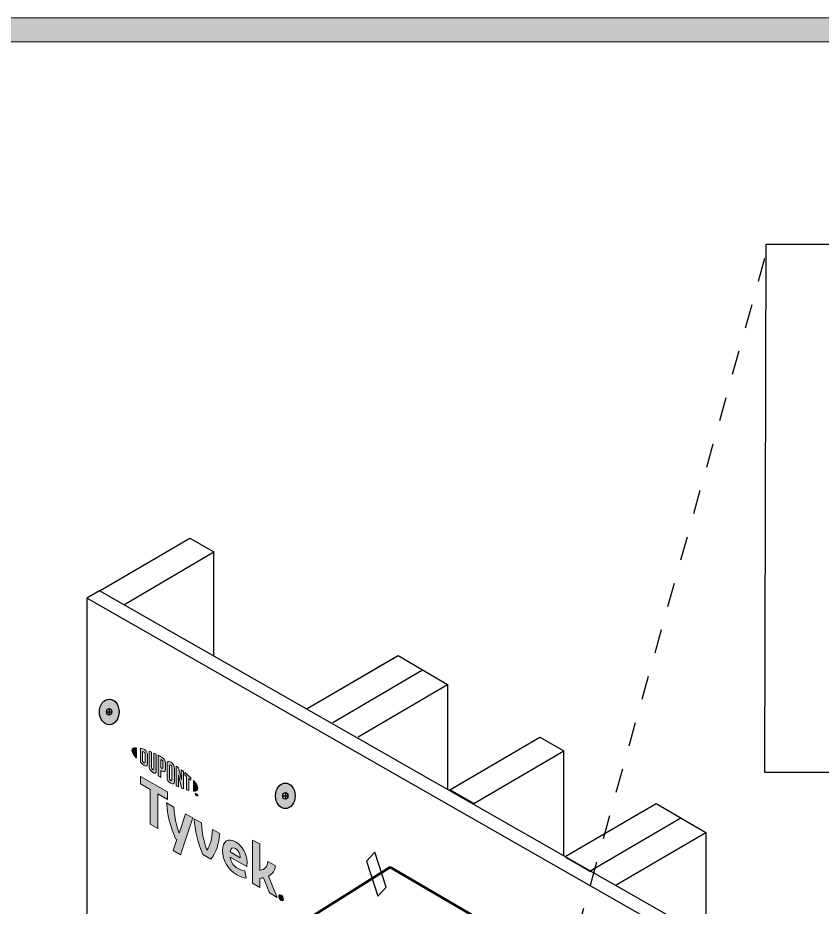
# Model space of a CAD drawing. Extents: x -1279 to 5791, y -3809 to 1769.
# Drawn here: x 1099.2 to 1399.4, y -1567.7 to -1235.6 of the extents above; entities that cross this region are included whole.
import ezdxf

# ---------------------------------------------------------------- set-up
doc = ezdxf.new("R2010")
doc.units = 0
doc.header["$MEASUREMENT"] = 0
doc.linetypes.add('AI-Linetype-59', pattern=[27, 18, -9])
doc.linetypes.add('AI-Linetype-61', pattern=[18, 9, -9])
for name, color, linetype, lineweight in [('G-ANNO-TTLB', 7, 'Continuous', 0), ('TYVEK', 7, 'Continuous', 0), ('X-REF - TRACED', 7, 'Continuous', 0)]:
    doc.layers.add(name, color=color, linetype=linetype, lineweight=lineweight)

# ---------------------------------------------------------------- blocks, each defined once
blk = doc.blocks.new('Block_168')
at = {"layer": 'TYVEK', "true_color": 0x003b71, "transparency": 33554687}
h = blk.add_hatch(color=156, dxfattribs=at)
h.dxf.hatch_style = 2
edge = h.paths.add_edge_path()
edge.add_ellipse((1133.29, -1494.76), major_axis=(0, 4.78), ratio=0.766948, start_angle=0, end_angle=360)
h = blk.add_hatch(color=156, dxfattribs=at)
h.dxf.hatch_style = 2
edge = h.paths.add_edge_path()
edge.add_ellipse((1199.01, -1526.08), major_axis=(0, 4.78), ratio=0.766948, start_angle=0, end_angle=360)
at = {"layer": 'TYVEK', "color": 18, "lineweight": 25, "true_color": 0x080808}
for p, q in [((1133.29, -1493.5), (1133.29, -1495.96)), ((1132.32, -1494.73), (1134.26, -1494.73)), ((1198.03, -1526.05), (1199.98, -1526.05)), ((1199.01, -1524.82), (1199.01, -1527.29))]:
    blk.add_line(p, q, dxfattribs=at)
at = {"layer": 'TYVEK', "color": 18, "lineweight": 25, "true_color": 0x000000}
for centre in [(1133.29, -1494.76), (1199.01, -1526.08)]:
    blk.add_ellipse(centre, major_axis=(0, 4.78), ratio=0.766948, dxfattribs=at)
at = {"layer": 'TYVEK', "color": 18, "lineweight": 25, "true_color": 0x080808}
for centre in [(1133.29, -1494.73), (1199.01, -1526.05)]:
    blk.add_ellipse(centre, major_axis=(0, 1.23), ratio=0.788846, dxfattribs=at)
blk = doc.blocks.new('Block_534')
at = {"layer": 'X-REF - TRACED', "true_color": 0x848484, "transparency": 33554687}
h = blk.add_hatch(color=252, dxfattribs=at)
h.dxf.hatch_style = 2
edge = h.paths.add_edge_path()
edge.add_spline(control_points=[(1141.78, -1509.11), (1141.78, -1509.83), (1142.4, -1510.86), (1143.46, -1512.06), (1143.46, -1512.06), (1143.46, -1508.12), (1143.46, -1508.12), (1142.4, -1508.08), (1141.78, -1508.39), (1141.78, -1509.11)], knot_values=[0, 0, 0, 0, 1, 1, 1, 2, 2, 2, 3, 3, 3, 3], degree=3, periodic=0)
h = blk.add_hatch(color=252, dxfattribs=at)
h.dxf.hatch_style = 2
edge = h.paths.add_edge_path()
edge.add_spline(control_points=[(1146.67, -1513.54), (1146.67, -1513.84), (1146.51, -1513.85), (1146.32, -1513.74), (1146.17, -1513.66), (1145.95, -1513.46), (1145.76, -1513.3), (1145.76, -1513.3), (1145.76, -1509.53), (1145.76, -1509.53), (1145.95, -1509.58), (1146.17, -1509.65), (1146.32, -1509.74), (1146.51, -1509.85), (1146.67, -1510.04), (1146.67, -1510.34), (1146.67, -1510.34), (1146.67, -1513.54), (1146.67, -1513.54)], knot_values=[0, 0, 0, 0, 1, 1, 1, 2, 2, 2, 3, 3, 3, 4, 4, 4, 5, 5, 5, 6, 6, 6, 6], degree=3, periodic=0)
edge = h.paths.add_edge_path()
edge.add_spline(control_points=[(1146.44, -1508.82), (1146.15, -1508.65), (1145.72, -1508.5), (1144.94, -1508.33), (1144.94, -1508.33), (1144.94, -1513.55), (1144.94, -1513.55), (1145.62, -1514.19), (1146.15, -1514.63), (1146.44, -1514.8), (1147.13, -1515.2), (1147.52, -1514.94), (1147.52, -1514.17), (1147.52, -1514.17), (1147.52, -1510.7), (1147.52, -1510.7), (1147.52, -1509.92), (1147.13, -1509.22), (1146.44, -1508.82)], knot_values=[0, 0, 0, 0, 1, 1, 1, 2, 2, 2, 3, 3, 3, 4, 4, 4, 5, 5, 5, 6, 6, 6, 6], degree=3, periodic=0)
h = blk.add_hatch(color=252, dxfattribs=at)
h.dxf.hatch_style = 2
edge = h.paths.add_edge_path()
edge.add_spline(control_points=[(1149.91, -1516.03), (1149.91, -1516.33), (1149.82, -1516.47), (1149.49, -1516.23), (1149.17, -1516), (1149.08, -1515.79), (1149.08, -1515.43), (1149.08, -1515.43), (1149.08, -1509.75), (1149.08, -1509.75), (1148.87, -1509.65), (1148.39, -1509.45), (1148.18, -1509.37), (1148.18, -1509.37), (1148.18, -1515.12), (1148.18, -1515.12), (1148.18, -1516.03), (1148.57, -1516.62), (1149.49, -1517.27), (1150.33, -1517.87), (1150.85, -1517.68), (1150.85, -1516.66), (1150.85, -1516.66), (1150.85, -1510.58), (1150.85, -1510.58), (1150.67, -1510.49), (1150.1, -1510.21), (1149.91, -1510.13), (1149.91, -1510.13), (1149.91, -1516.03), (1149.91, -1516.03)], knot_values=[0, 0, 0, 0, 1, 1, 1, 2, 2, 2, 3, 3, 3, 4, 4, 4, 5, 5, 5, 6, 6, 6, 7, 7, 7, 8, 8, 8, 9, 9, 9, 10, 10, 10, 10], degree=3, periodic=0)
h = blk.add_hatch(color=252, dxfattribs=at)
h.dxf.hatch_style = 2
edge = h.paths.add_edge_path()
edge.add_spline(control_points=[(1153.33, -1515.5), (1153.33, -1515.83), (1153.23, -1515.94), (1152.85, -1515.72), (1152.85, -1515.72), (1152.52, -1515.53), (1152.52, -1515.53), (1152.52, -1515.53), (1152.52, -1512.51), (1152.52, -1512.51), (1152.67, -1512.59), (1152.74, -1512.63), (1152.83, -1512.68), (1153.24, -1512.92), (1153.33, -1513.15), (1153.33, -1513.48), (1153.33, -1513.48), (1153.33, -1515.5), (1153.33, -1515.5)], knot_values=[0, 0, 0, 0, 1, 1, 1, 2, 2, 2, 3, 3, 3, 4, 4, 4, 5, 5, 5, 6, 6, 6, 6], degree=3, periodic=0)
edge = h.paths.add_edge_path()
edge.add_spline(control_points=[(1152.89, -1511.64), (1152.72, -1511.55), (1152.13, -1511.23), (1151.58, -1510.95), (1151.58, -1510.95), (1151.58, -1518.6), (1151.58, -1518.6), (1151.77, -1518.72), (1152.26, -1519.03), (1152.52, -1519.19), (1152.52, -1519.19), (1152.52, -1516.6), (1152.52, -1516.6), (1152.52, -1516.6), (1152.89, -1516.81), (1152.89, -1516.81), (1153.87, -1517.37), (1154.28, -1517.1), (1154.28, -1516.13), (1154.28, -1516.13), (1154.28, -1513.87), (1154.28, -1513.87), (1154.28, -1512.92), (1153.82, -1512.18), (1152.89, -1511.64)], knot_values=[0, 0, 0, 0, 1, 1, 1, 2, 2, 2, 3, 3, 3, 4, 4, 4, 5, 5, 5, 6, 6, 6, 7, 7, 7, 8, 8, 8, 8], degree=3, periodic=0)
h = blk.add_hatch(color=252, dxfattribs=at)
h.dxf.hatch_style = 2
edge = h.paths.add_edge_path()
edge.add_spline(control_points=[(1156.68, -1520.11), (1156.68, -1520.41), (1156.59, -1520.52), (1156.26, -1520.34), (1155.92, -1520.15), (1155.83, -1519.93), (1155.83, -1519.61), (1155.83, -1519.61), (1155.83, -1514.84), (1155.83, -1514.84), (1155.83, -1514.53), (1155.92, -1514.41), (1156.26, -1514.62), (1156.59, -1514.82), (1156.68, -1515.03), (1156.68, -1515.34), (1156.68, -1515.34), (1156.68, -1520.11), (1156.68, -1520.11)], knot_values=[0, 0, 0, 0, 1, 1, 1, 2, 2, 2, 3, 3, 3, 4, 4, 4, 5, 5, 5, 6, 6, 6, 6], degree=3, periodic=0)
edge = h.paths.add_edge_path()
edge.add_spline(control_points=[(1156.26, -1513.55), (1155.39, -1513), (1154.87, -1513.14), (1154.87, -1514.15), (1154.87, -1514.15), (1154.87, -1519.15), (1154.87, -1519.15), (1154.87, -1520.22), (1155.34, -1520.93), (1156.26, -1521.41), (1157.16, -1521.89), (1157.63, -1521.76), (1157.63, -1520.63), (1157.63, -1520.63), (1157.63, -1515.85), (1157.63, -1515.85), (1157.63, -1514.78), (1157.2, -1514.15), (1156.26, -1513.55)], knot_values=[0, 0, 0, 0, 1, 1, 1, 2, 2, 2, 3, 3, 3, 4, 4, 4, 5, 5, 5, 6, 6, 6, 6], degree=3, periodic=0)
h = blk.add_hatch(color=252, dxfattribs=at)
h.dxf.hatch_style = 2
edge = h.paths.add_edge_path()
edge.add_spline(control_points=[(1160.23, -1520.1), (1160.23, -1520.1), (1159.19, -1515.61), (1159.19, -1515.61), (1158.91, -1515.41), (1158.57, -1515.17), (1158.3, -1514.99), (1158.3, -1514.99), (1158.3, -1522.33), (1158.3, -1522.33), (1158.49, -1522.42), (1158.96, -1522.63), (1159.2, -1522.73), (1159.2, -1522.73), (1159.13, -1518.36), (1159.13, -1518.36), (1159.13, -1518.36), (1160.23, -1523.16), (1160.23, -1523.16), (1160.47, -1523.25), (1160.81, -1523.38), (1161.03, -1523.46), (1161.03, -1523.46), (1161.03, -1517.01), (1161.03, -1517.01), (1160.8, -1516.82), (1160.37, -1516.49), (1160.17, -1516.34), (1160.17, -1516.34), (1160.23, -1520.1), (1160.23, -1520.1)], knot_values=[0, 0, 0, 0, 1, 1, 1, 2, 2, 2, 3, 3, 3, 4, 4, 4, 5, 5, 5, 6, 6, 6, 7, 7, 7, 8, 8, 8, 9, 9, 9, 10, 10, 10, 10], degree=3, periodic=0)
h = blk.add_hatch(color=252, dxfattribs=at)
h.dxf.hatch_style = 2
edge = h.paths.add_edge_path()
edge.add_spline(control_points=[(1161.5, -1518.4), (1161.73, -1518.58), (1161.96, -1518.77), (1162.18, -1518.95), (1162.18, -1518.95), (1162.18, -1523.84), (1162.18, -1523.84), (1162.39, -1523.9), (1162.77, -1524.01), (1163.02, -1524.07), (1163.02, -1524.07), (1163.02, -1519.67), (1163.02, -1519.67), (1163.26, -1519.88), (1163.49, -1520.09), (1163.7, -1520.28), (1163.7, -1520.28), (1163.7, -1519.34), (1163.7, -1519.34), (1163.04, -1518.69), (1162.33, -1518.06), (1161.5, -1517.38), (1161.5, -1517.38), (1161.5, -1518.4), (1161.5, -1518.4)], knot_values=[0, 0, 0, 0, 1, 1, 1, 2, 2, 2, 3, 3, 3, 4, 4, 4, 5, 5, 5, 6, 6, 6, 7, 7, 7, 8, 8, 8, 8], degree=3, periodic=0)
h = blk.add_hatch(color=252, dxfattribs=at)
h.dxf.hatch_style = 2
edge = h.paths.add_edge_path()
edge.add_spline(control_points=[(1166.39, -1523.32), (1166.39, -1524.04), (1165.78, -1524.36), (1164.71, -1524.33), (1164.71, -1524.33), (1164.71, -1520.38), (1164.71, -1520.38), (1165.78, -1521.58), (1166.39, -1522.6), (1166.39, -1523.32)], knot_values=[0, 0, 0, 0, 1, 1, 1, 2, 2, 2, 3, 3, 3, 3], degree=3, periodic=0)
h = blk.add_hatch(color=252, dxfattribs=at)
h.dxf.hatch_style = 2
edge = h.paths.add_edge_path()
edge.add_spline(control_points=[(1165.89, -1525.4), (1165.89, -1525.4), (1165.99, -1525.46), (1165.99, -1525.46), (1165.99, -1525.46), (1166.14, -1525.82), (1166.14, -1525.82), (1166.14, -1525.82), (1166.29, -1525.63), (1166.29, -1525.63), (1166.29, -1525.63), (1166.39, -1525.69), (1166.39, -1525.69), (1166.39, -1525.69), (1166.39, -1526.26), (1166.39, -1526.26), (1166.39, -1526.26), (1166.3, -1526.21), (1166.3, -1526.21), (1166.3, -1526.21), (1166.3, -1525.8), (1166.3, -1525.8), (1166.3, -1525.8), (1166.15, -1525.98), (1166.15, -1525.98), (1166.15, -1525.98), (1166.14, -1525.98), (1166.14, -1525.98), (1166.14, -1525.98), (1165.98, -1525.62), (1165.98, -1525.62), (1165.98, -1525.62), (1165.98, -1526.02), (1165.98, -1526.02), (1165.98, -1526.02), (1165.89, -1525.97), (1165.89, -1525.97), (1165.89, -1525.97), (1165.89, -1525.4), (1165.89, -1525.4)], knot_values=[0, 0, 0, 0, 1, 1, 1, 2, 2, 2, 3, 3, 3, 4, 4, 4, 5, 5, 5, 6, 6, 6, 7, 7, 7, 8, 8, 8, 9, 9, 9, 10, 10, 10, 11, 11, 11, 12, 12, 12, 13, 13, 13, 13], degree=3, periodic=0)
edge = h.paths.add_edge_path()
edge.add_spline(control_points=[(1165.54, -1525.3), (1165.54, -1525.3), (1165.39, -1525.21), (1165.39, -1525.21), (1165.39, -1525.21), (1165.39, -1525.11), (1165.39, -1525.11), (1165.39, -1525.11), (1165.79, -1525.34), (1165.79, -1525.34), (1165.79, -1525.34), (1165.79, -1525.44), (1165.79, -1525.44), (1165.79, -1525.44), (1165.63, -1525.35), (1165.63, -1525.35), (1165.63, -1525.35), (1165.63, -1525.82), (1165.63, -1525.82), (1165.63, -1525.82), (1165.54, -1525.77), (1165.54, -1525.77), (1165.54, -1525.77), (1165.54, -1525.3), (1165.54, -1525.3)], knot_values=[0, 0, 0, 0, 1, 1, 1, 2, 2, 2, 3, 3, 3, 4, 4, 4, 5, 5, 5, 6, 6, 6, 7, 7, 7, 8, 8, 8, 8], degree=3, periodic=0)
at = {"layer": 'X-REF - TRACED'}
for points, knots in [([(1141.78, -1509.11), (1141.78, -1509.83), (1142.4, -1510.86), (1143.46, -1512.06), (1143.46, -1512.06), (1143.46, -1508.12), (1143.46, -1508.12), (1142.4, -1508.08), (1141.78, -1508.39), (1141.78, -1509.11)], [0, 0, 0, 0, 1, 1, 1, 2, 2, 2, 3, 3, 3, 3]), ([(1146.44, -1508.82), (1146.15, -1508.65), (1145.72, -1508.5), (1144.94, -1508.33), (1144.94, -1508.33), (1144.94, -1513.55), (1144.94, -1513.55), (1145.62, -1514.19), (1146.15, -1514.63), (1146.44, -1514.8), (1147.13, -1515.2), (1147.52, -1514.94), (1147.52, -1514.17), (1147.52, -1514.17), (1147.52, -1510.7), (1147.52, -1510.7), (1147.52, -1509.92), (1147.13, -1509.22), (1146.44, -1508.82)], [0, 0, 0, 0, 1, 1, 1, 2, 2, 2, 3, 3, 3, 4, 4, 4, 5, 5, 5, 6, 6, 6, 6]), ([(1146.67, -1513.54), (1146.67, -1513.84), (1146.51, -1513.85), (1146.32, -1513.74), (1146.17, -1513.66), (1145.95, -1513.46), (1145.76, -1513.3), (1145.76, -1513.3), (1145.76, -1509.53), (1145.76, -1509.53), (1145.95, -1509.58), (1146.17, -1509.65), (1146.32, -1509.74), (1146.51, -1509.85), (1146.67, -1510.04), (1146.67, -1510.34), (1146.67, -1510.34), (1146.67, -1513.54), (1146.67, -1513.54)], [0, 0, 0, 0, 1, 1, 1, 2, 2, 2, 3, 3, 3, 4, 4, 4, 5, 5, 5, 6, 6, 6, 6]), ([(1149.91, -1516.03), (1149.91, -1516.33), (1149.82, -1516.47), (1149.49, -1516.23), (1149.17, -1516), (1149.08, -1515.79), (1149.08, -1515.43), (1149.08, -1515.43), (1149.08, -1509.75), (1149.08, -1509.75), (1148.87, -1509.65), (1148.39, -1509.45), (1148.18, -1509.37), (1148.18, -1509.37), (1148.18, -1515.12), (1148.18, -1515.12), (1148.18, -1516.03), (1148.57, -1516.62), (1149.49, -1517.27), (1150.33, -1517.87), (1150.85, -1517.68), (1150.85, -1516.66), (1150.85, -1516.66), (1150.85, -1510.58), (1150.85, -1510.58), (1150.67, -1510.49), (1150.1, -1510.21), (1149.91, -1510.13), (1149.91, -1510.13), (1149.91, -1516.03), (1149.91, -1516.03)], [0, 0, 0, 0, 1, 1, 1, 2, 2, 2, 3, 3, 3, 4, 4, 4, 5, 5, 5, 6, 6, 6, 7, 7, 7, 8, 8, 8, 9, 9, 9, 10, 10, 10, 10]), ([(1152.89, -1511.64), (1152.72, -1511.55), (1152.13, -1511.23), (1151.58, -1510.95), (1151.58, -1510.95), (1151.58, -1518.6), (1151.58, -1518.6), (1151.77, -1518.72), (1152.26, -1519.03), (1152.52, -1519.19), (1152.52, -1519.19), (1152.52, -1516.6), (1152.52, -1516.6), (1152.52, -1516.6), (1152.89, -1516.81), (1152.89, -1516.81), (1153.87, -1517.37), (1154.28, -1517.1), (1154.28, -1516.13), (1154.28, -1516.13), (1154.28, -1513.87), (1154.28, -1513.87), (1154.28, -1512.92), (1153.82, -1512.18), (1152.89, -1511.64)], [0, 0, 0, 0, 1, 1, 1, 2, 2, 2, 3, 3, 3, 4, 4, 4, 5, 5, 5, 6, 6, 6, 7, 7, 7, 8, 8, 8, 8]), ([(1153.33, -1515.5), (1153.33, -1515.83), (1153.23, -1515.94), (1152.85, -1515.72), (1152.85, -1515.72), (1152.52, -1515.53), (1152.52, -1515.53), (1152.52, -1515.53), (1152.52, -1512.51), (1152.52, -1512.51), (1152.67, -1512.59), (1152.74, -1512.63), (1152.83, -1512.68), (1153.24, -1512.92), (1153.33, -1513.15), (1153.33, -1513.48), (1153.33, -1513.48), (1153.33, -1515.5), (1153.33, -1515.5)], [0, 0, 0, 0, 1, 1, 1, 2, 2, 2, 3, 3, 3, 4, 4, 4, 5, 5, 5, 6, 6, 6, 6]), ([(1156.26, -1513.55), (1155.39, -1513), (1154.87, -1513.14), (1154.87, -1514.15), (1154.87, -1514.15), (1154.87, -1519.15), (1154.87, -1519.15), (1154.87, -1520.22), (1155.34, -1520.93), (1156.26, -1521.41), (1157.16, -1521.89), (1157.63, -1521.76), (1157.63, -1520.63), (1157.63, -1520.63), (1157.63, -1515.85), (1157.63, -1515.85), (1157.63, -1514.78), (1157.2, -1514.15), (1156.26, -1513.55)], [0, 0, 0, 0, 1, 1, 1, 2, 2, 2, 3, 3, 3, 4, 4, 4, 5, 5, 5, 6, 6, 6, 6]), ([(1156.68, -1520.11), (1156.68, -1520.41), (1156.59, -1520.52), (1156.26, -1520.34), (1155.92, -1520.15), (1155.83, -1519.93), (1155.83, -1519.61), (1155.83, -1519.61), (1155.83, -1514.84), (1155.83, -1514.84), (1155.83, -1514.53), (1155.92, -1514.41), (1156.26, -1514.62), (1156.59, -1514.82), (1156.68, -1515.03), (1156.68, -1515.34), (1156.68, -1515.34), (1156.68, -1520.11), (1156.68, -1520.11)], [0, 0, 0, 0, 1, 1, 1, 2, 2, 2, 3, 3, 3, 4, 4, 4, 5, 5, 5, 6, 6, 6, 6]), ([(1160.23, -1520.1), (1160.23, -1520.1), (1159.19, -1515.61), (1159.19, -1515.61), (1158.91, -1515.41), (1158.57, -1515.17), (1158.3, -1514.99), (1158.3, -1514.99), (1158.3, -1522.33), (1158.3, -1522.33), (1158.49, -1522.42), (1158.96, -1522.63), (1159.2, -1522.73), (1159.2, -1522.73), (1159.13, -1518.36), (1159.13, -1518.36), (1159.13, -1518.36), (1160.23, -1523.16), (1160.23, -1523.16), (1160.47, -1523.25), (1160.81, -1523.38), (1161.03, -1523.46), (1161.03, -1523.46), (1161.03, -1517.01), (1161.03, -1517.01), (1160.8, -1516.82), (1160.37, -1516.49), (1160.17, -1516.34), (1160.17, -1516.34), (1160.23, -1520.1), (1160.23, -1520.1)], [0, 0, 0, 0, 1, 1, 1, 2, 2, 2, 3, 3, 3, 4, 4, 4, 5, 5, 5, 6, 6, 6, 7, 7, 7, 8, 8, 8, 9, 9, 9, 10, 10, 10, 10]), ([(1161.5, -1518.4), (1161.73, -1518.58), (1161.96, -1518.77), (1162.18, -1518.95), (1162.18, -1518.95), (1162.18, -1523.84), (1162.18, -1523.84), (1162.39, -1523.9), (1162.77, -1524.01), (1163.02, -1524.07), (1163.02, -1524.07), (1163.02, -1519.67), (1163.02, -1519.67), (1163.26, -1519.88), (1163.49, -1520.09), (1163.7, -1520.28), (1163.7, -1520.28), (1163.7, -1519.34), (1163.7, -1519.34), (1163.04, -1518.69), (1162.33, -1518.06), (1161.5, -1517.38), (1161.5, -1517.38), (1161.5, -1518.4), (1161.5, -1518.4)], [0, 0, 0, 0, 1, 1, 1, 2, 2, 2, 3, 3, 3, 4, 4, 4, 5, 5, 5, 6, 6, 6, 7, 7, 7, 8, 8, 8, 8]), ([(1166.39, -1523.32), (1166.39, -1524.04), (1165.78, -1524.36), (1164.71, -1524.33), (1164.71, -1524.33), (1164.71, -1520.38), (1164.71, -1520.38), (1165.78, -1521.58), (1166.39, -1522.6), (1166.39, -1523.32)], [0, 0, 0, 0, 1, 1, 1, 2, 2, 2, 3, 3, 3, 3]), ([(1165.54, -1525.3), (1165.54, -1525.3), (1165.39, -1525.21), (1165.39, -1525.21), (1165.39, -1525.21), (1165.39, -1525.11), (1165.39, -1525.11), (1165.39, -1525.11), (1165.79, -1525.34), (1165.79, -1525.34), (1165.79, -1525.34), (1165.79, -1525.44), (1165.79, -1525.44), (1165.79, -1525.44), (1165.63, -1525.35), (1165.63, -1525.35), (1165.63, -1525.35), (1165.63, -1525.82), (1165.63, -1525.82), (1165.63, -1525.82), (1165.54, -1525.77), (1165.54, -1525.77), (1165.54, -1525.77), (1165.54, -1525.3), (1165.54, -1525.3)], [0, 0, 0, 0, 1, 1, 1, 2, 2, 2, 3, 3, 3, 4, 4, 4, 5, 5, 5, 6, 6, 6, 7, 7, 7, 8, 8, 8, 8]), ([(1165.89, -1525.4), (1165.89, -1525.4), (1165.99, -1525.46), (1165.99, -1525.46), (1165.99, -1525.46), (1166.14, -1525.82), (1166.14, -1525.82), (1166.14, -1525.82), (1166.29, -1525.63), (1166.29, -1525.63), (1166.29, -1525.63), (1166.39, -1525.69), (1166.39, -1525.69), (1166.39, -1525.69), (1166.39, -1526.26), (1166.39, -1526.26), (1166.39, -1526.26), (1166.3, -1526.21), (1166.3, -1526.21), (1166.3, -1526.21), (1166.3, -1525.8), (1166.3, -1525.8), (1166.3, -1525.8), (1166.15, -1525.98), (1166.15, -1525.98), (1166.15, -1525.98), (1166.14, -1525.98), (1166.14, -1525.98), (1166.14, -1525.98), (1165.98, -1525.62), (1165.98, -1525.62), (1165.98, -1525.62), (1165.98, -1526.02), (1165.98, -1526.02), (1165.98, -1526.02), (1165.89, -1525.97), (1165.89, -1525.97), (1165.89, -1525.97), (1165.89, -1525.4), (1165.89, -1525.4)], [0, 0, 0, 0, 1, 1, 1, 2, 2, 2, 3, 3, 3, 4, 4, 4, 5, 5, 5, 6, 6, 6, 7, 7, 7, 8, 8, 8, 9, 9, 9, 10, 10, 10, 11, 11, 11, 12, 12, 12, 13, 13, 13, 13])]:
    blk.add_open_spline(points, degree=3, knots=knots, dxfattribs=at)
blk = doc.blocks.new('Block_538')
at = {"layer": 'X-REF - TRACED', "true_color": 0x848484, "transparency": 33554687}
h = blk.add_hatch(color=252, dxfattribs=at)
h.dxf.hatch_style = 2
h.paths.add_polyline_path([(1155.04, -1524.64), (1144.94, -1518.81), (1144.94, -1521.56), (1148.59, -1523.66), (1148.59, -1536.66), (1151.39, -1538.28), (1151.39, -1525.28), (1155.04, -1527.39)])
h = blk.add_hatch(color=252, dxfattribs=at)
h.dxf.hatch_style = 2
edge = h.paths.add_edge_path()
edge.add_spline(control_points=[(1171.83, -1538.59), (1171.65, -1542.33), (1170.91, -1544.51), (1169.75, -1546.38), (1168.63, -1543.2), (1167.91, -1540.17), (1167.69, -1536.2), (1167.69, -1536.2), (1164.97, -1534.62), (1164.97, -1534.62), (1165.26, -1539.31), (1166.14, -1542.72), (1168.26, -1548.02), (1168.26, -1548.02), (1171.26, -1549.75), (1171.26, -1549.75), (1173.3, -1546.86), (1174.15, -1544.44), (1174.54, -1540.15), (1174.54, -1540.15), (1171.83, -1538.59), (1171.83, -1538.59)], knot_values=[0, 0, 0, 0, 1, 1, 1, 2, 2, 2, 3, 3, 3, 4, 4, 4, 5, 5, 5, 6, 6, 6, 7, 7, 7, 7], degree=3, periodic=0)
h = blk.add_hatch(color=252, dxfattribs=at)
h.dxf.hatch_style = 2
edge = h.paths.add_edge_path()
edge.add_spline(control_points=[(1178.4, -1547.04), (1178.4, -1547.04), (1182.13, -1549.19), (1182.13, -1549.19), (1182.13, -1549.19), (1182.13, -1548.92), (1182.13, -1548.92), (1182.13, -1547.66), (1181.54, -1546.4), (1180.46, -1545.77), (1179.32, -1545.12), (1178.58, -1545.61), (1178.4, -1547.04)], knot_values=[0, 0, 0, 0, 1, 1, 1, 2, 2, 2, 3, 3, 3, 4, 4, 4, 4], degree=3, periodic=0)
edge = h.paths.add_edge_path()
edge.add_spline(control_points=[(1184.34, -1556.81), (1183.48, -1556.76), (1182.21, -1556.34), (1180.91, -1555.59), (1177.75, -1553.77), (1175.6, -1550.23), (1175.6, -1546.5), (1175.6, -1542.92), (1177.58, -1541.64), (1180.46, -1543.3), (1183.03, -1544.78), (1184.72, -1547.85), (1184.72, -1550.86), (1184.72, -1551.54), (1184.68, -1552.1), (1184.64, -1552.52), (1184.64, -1552.52), (1178.44, -1548.95), (1178.44, -1548.95), (1178.69, -1550.89), (1179.62, -1552.23), (1181.19, -1553.14), (1182.15, -1553.69), (1183.07, -1553.98), (1183.91, -1554.06), (1183.91, -1554.06), (1184.34, -1556.81), (1184.34, -1556.81)], knot_values=[0, 0, 0, 0, 1, 1, 1, 2, 2, 2, 3, 3, 3, 4, 4, 4, 5, 5, 5, 6, 6, 6, 7, 7, 7, 8, 8, 8, 9, 9, 9, 9], degree=3, periodic=0)
h = blk.add_hatch(color=252, dxfattribs=at)
h.dxf.hatch_style = 2
edge = h.paths.add_edge_path()
edge.add_spline(control_points=[(1192.74, -1556.01), (1192.74, -1556.01), (1195.99, -1564.03), (1195.99, -1564.03), (1195.99, -1564.03), (1193.05, -1562.33), (1193.05, -1562.33), (1193.05, -1562.33), (1190.8, -1556.64), (1190.8, -1556.64), (1190.38, -1556.74), (1189.95, -1556.83), (1189.48, -1556.9), (1189.48, -1556.9), (1189.48, -1560.27), (1189.48, -1560.27), (1189.48, -1560.27), (1186.78, -1558.71), (1186.78, -1558.71), (1186.78, -1558.71), (1186.78, -1542.58), (1186.78, -1542.58), (1186.78, -1542.58), (1189.48, -1543.99), (1189.48, -1543.99), (1189.48, -1543.99), (1189.48, -1553.91), (1189.48, -1553.91), (1191.33, -1553.6), (1192.23, -1552.55), (1192.54, -1550.55), (1192.54, -1550.55), (1195.23, -1552.1), (1195.23, -1552.1), (1195.17, -1554), (1194.31, -1555.23), (1192.74, -1556.01)], knot_values=[0, 0, 0, 0, 1, 1, 1, 2, 2, 2, 3, 3, 3, 4, 4, 4, 5, 5, 5, 6, 6, 6, 7, 7, 7, 8, 8, 8, 9, 9, 9, 10, 10, 10, 11, 11, 11, 12, 12, 12, 12], degree=3, periodic=0)
at = {"layer": 'X-REF - TRACED'}
blk.add_lwpolyline([(1155.04, -1524.64), (1144.94, -1518.81), (1144.94, -1521.56), (1148.59, -1523.66), (1148.59, -1536.66), (1151.39, -1538.28), (1151.39, -1525.28), (1155.04, -1527.39)], close=True, dxfattribs=at)
for points, knots in [([(1171.83, -1538.59), (1171.65, -1542.33), (1170.91, -1544.51), (1169.75, -1546.38), (1168.63, -1543.2), (1167.91, -1540.17), (1167.69, -1536.2), (1167.69, -1536.2), (1164.97, -1534.62), (1164.97, -1534.62), (1165.26, -1539.31), (1166.14, -1542.72), (1168.26, -1548.02), (1168.26, -1548.02), (1171.26, -1549.75), (1171.26, -1549.75), (1173.3, -1546.86), (1174.15, -1544.44), (1174.54, -1540.15), (1174.54, -1540.15), (1171.83, -1538.59), (1171.83, -1538.59)], [0, 0, 0, 0, 1, 1, 1, 2, 2, 2, 3, 3, 3, 4, 4, 4, 5, 5, 5, 6, 6, 6, 7, 7, 7, 7]), ([(1184.34, -1556.81), (1183.48, -1556.76), (1182.21, -1556.34), (1180.91, -1555.59), (1177.75, -1553.77), (1175.6, -1550.23), (1175.6, -1546.5), (1175.6, -1542.92), (1177.58, -1541.64), (1180.46, -1543.3), (1183.03, -1544.78), (1184.72, -1547.85), (1184.72, -1550.86), (1184.72, -1551.54), (1184.68, -1552.1), (1184.64, -1552.52), (1184.64, -1552.52), (1178.44, -1548.95), (1178.44, -1548.95), (1178.69, -1550.89), (1179.62, -1552.23), (1181.19, -1553.14), (1182.15, -1553.69), (1183.07, -1553.98), (1183.91, -1554.06), (1183.91, -1554.06), (1184.34, -1556.81), (1184.34, -1556.81)], [0, 0, 0, 0, 1, 1, 1, 2, 2, 2, 3, 3, 3, 4, 4, 4, 5, 5, 5, 6, 6, 6, 7, 7, 7, 8, 8, 8, 9, 9, 9, 9]), ([(1192.74, -1556.01), (1192.74, -1556.01), (1195.99, -1564.03), (1195.99, -1564.03), (1195.99, -1564.03), (1193.05, -1562.33), (1193.05, -1562.33), (1193.05, -1562.33), (1190.8, -1556.64), (1190.8, -1556.64), (1190.38, -1556.74), (1189.95, -1556.83), (1189.48, -1556.9), (1189.48, -1556.9), (1189.48, -1560.27), (1189.48, -1560.27), (1189.48, -1560.27), (1186.78, -1558.71), (1186.78, -1558.71), (1186.78, -1558.71), (1186.78, -1542.58), (1186.78, -1542.58), (1186.78, -1542.58), (1189.48, -1543.99), (1189.48, -1543.99), (1189.48, -1543.99), (1189.48, -1553.91), (1189.48, -1553.91), (1191.33, -1553.6), (1192.23, -1552.55), (1192.54, -1550.55), (1192.54, -1550.55), (1195.23, -1552.1), (1195.23, -1552.1), (1195.17, -1554), (1194.31, -1555.23), (1192.74, -1556.01)], [0, 0, 0, 0, 1, 1, 1, 2, 2, 2, 3, 3, 3, 4, 4, 4, 5, 5, 5, 6, 6, 6, 7, 7, 7, 8, 8, 8, 9, 9, 9, 10, 10, 10, 11, 11, 11, 12, 12, 12, 12]), ([(1178.4, -1547.04), (1178.4, -1547.04), (1182.13, -1549.19), (1182.13, -1549.19), (1182.13, -1549.19), (1182.13, -1548.92), (1182.13, -1548.92), (1182.13, -1547.66), (1181.54, -1546.4), (1180.46, -1545.77), (1179.32, -1545.12), (1178.58, -1545.61), (1178.4, -1547.04)], [0, 0, 0, 0, 1, 1, 1, 2, 2, 2, 3, 3, 3, 4, 4, 4, 4])]:
    blk.add_open_spline(points, degree=3, knots=knots, dxfattribs=at)
blk = doc.blocks.new('Block_537')
at = {"layer": 'X-REF - TRACED', "true_color": 0x848484, "transparency": 33554687}
h = blk.add_hatch(color=252, dxfattribs=at)
h.dxf.hatch_style = 2
edge = h.paths.add_edge_path()
edge.add_spline(control_points=[(1161.78, -1532.78), (1161.78, -1532.78), (1159.35, -1540.03), (1159.35, -1540.03), (1158.32, -1537), (1157.64, -1534.07), (1157.44, -1530.28), (1157.44, -1530.28), (1154.71, -1528.7), (1154.71, -1528.7), (1155.01, -1533.39), (1155.89, -1536.8), (1158.01, -1542.1), (1158.01, -1542.1), (1158.55, -1542.41), (1158.55, -1542.41), (1158.55, -1542.41), (1157.16, -1546.55), (1157.16, -1546.55), (1157.16, -1546.55), (1159.87, -1548.12), (1159.87, -1548.12), (1159.87, -1548.12), (1164.49, -1534.35), (1164.49, -1534.35), (1164.49, -1534.35), (1161.78, -1532.78), (1161.78, -1532.78)], knot_values=[0, 0, 0, 0, 1, 1, 1, 2, 2, 2, 3, 3, 3, 4, 4, 4, 5, 5, 5, 6, 6, 6, 7, 7, 7, 8, 8, 8, 9, 9, 9, 9], degree=3, periodic=0)
at = {"layer": 'X-REF - TRACED'}
blk.add_open_spline([(1161.78, -1532.78), (1161.78, -1532.78), (1159.35, -1540.03), (1159.35, -1540.03), (1158.32, -1537), (1157.64, -1534.07), (1157.44, -1530.28), (1157.44, -1530.28), (1154.71, -1528.7), (1154.71, -1528.7), (1155.01, -1533.39), (1155.89, -1536.8), (1158.01, -1542.1), (1158.01, -1542.1), (1158.55, -1542.41), (1158.55, -1542.41), (1158.55, -1542.41), (1157.16, -1546.55), (1157.16, -1546.55), (1157.16, -1546.55), (1159.87, -1548.12), (1159.87, -1548.12), (1159.87, -1548.12), (1164.49, -1534.35), (1164.49, -1534.35), (1164.49, -1534.35), (1161.78, -1532.78), (1161.78, -1532.78)], degree=3, knots=[0, 0, 0, 0, 1, 1, 1, 2, 2, 2, 3, 3, 3, 4, 4, 4, 5, 5, 5, 6, 6, 6, 7, 7, 7, 8, 8, 8, 9, 9, 9, 9], dxfattribs=at)
blk.add_blockref('Block_538', (0, 0), dxfattribs=at)
blk = doc.blocks.new('Block_539')
at = {"layer": 'X-REF - TRACED', "true_color": 0x848484, "transparency": 33554687}
h = blk.add_hatch(color=252, dxfattribs=at)
h.dxf.hatch_style = 2
edge = h.paths.add_edge_path()
edge.add_spline(control_points=[(1197.29, -1563.72), (1197.29, -1563.72), (1197.29, -1564.01), (1197.29, -1564.01), (1197.29, -1564.01), (1197.41, -1564.08), (1197.41, -1564.08), (1197.51, -1564.14), (1197.57, -1564.14), (1197.57, -1564.03), (1197.57, -1563.92), (1197.51, -1563.84), (1197.41, -1563.78), (1197.41, -1563.78), (1197.29, -1563.72), (1197.29, -1563.72)], knot_values=[0, 0, 0, 0, 1, 1, 1, 2, 2, 2, 3, 3, 3, 4, 4, 4, 5, 5, 5, 5], degree=3, periodic=0)
edge = h.paths.add_edge_path()
edge.add_spline(control_points=[(1197.1, -1563.42), (1197.1, -1563.42), (1197.41, -1563.6), (1197.41, -1563.6), (1197.64, -1563.73), (1197.76, -1563.93), (1197.76, -1564.13), (1197.76, -1564.28), (1197.7, -1564.35), (1197.59, -1564.33), (1197.64, -1564.49), (1197.72, -1564.66), (1197.82, -1564.85), (1197.82, -1564.85), (1197.59, -1564.72), (1197.59, -1564.72), (1197.51, -1564.55), (1197.44, -1564.4), (1197.39, -1564.25), (1197.39, -1564.25), (1197.29, -1564.2), (1197.29, -1564.2), (1197.29, -1564.2), (1197.29, -1564.55), (1197.29, -1564.55), (1197.29, -1564.55), (1197.1, -1564.44), (1197.1, -1564.44), (1197.1, -1564.44), (1197.1, -1563.42), (1197.1, -1563.42)], knot_values=[0, 0, 0, 0, 1, 1, 1, 2, 2, 2, 3, 3, 3, 4, 4, 4, 5, 5, 5, 6, 6, 6, 7, 7, 7, 8, 8, 8, 9, 9, 9, 10, 10, 10, 10], degree=3, periodic=0)
edge = h.paths.add_edge_path()
edge.add_spline(control_points=[(1197.42, -1563.34), (1196.99, -1563.09), (1196.75, -1563.24), (1196.75, -1563.74), (1196.75, -1564.25), (1196.99, -1564.67), (1197.42, -1564.92), (1197.84, -1565.16), (1198.09, -1565.03), (1198.09, -1564.52), (1198.09, -1564.01), (1197.84, -1563.58), (1197.42, -1563.34)], knot_values=[0, 0, 0, 0, 1, 1, 1, 2, 2, 2, 3, 3, 3, 4, 4, 4, 4], degree=3, periodic=0)
edge = h.paths.add_edge_path()
edge.add_spline(control_points=[(1197.42, -1563.14), (1197.94, -1563.44), (1198.29, -1564.03), (1198.29, -1564.63), (1198.29, -1565.24), (1197.94, -1565.42), (1197.42, -1565.12), (1196.88, -1564.81), (1196.54, -1564.23), (1196.54, -1563.63), (1196.54, -1563.02), (1196.89, -1562.83), (1197.42, -1563.14)], knot_values=[0, 0, 0, 0, 1, 1, 1, 2, 2, 2, 3, 3, 3, 4, 4, 4, 4], degree=3, periodic=0)
at = {"layer": 'X-REF - TRACED'}
for points, knots in [([(1197.42, -1563.14), (1197.94, -1563.44), (1198.29, -1564.03), (1198.29, -1564.63), (1198.29, -1565.24), (1197.94, -1565.42), (1197.42, -1565.12), (1196.88, -1564.81), (1196.54, -1564.23), (1196.54, -1563.63), (1196.54, -1563.02), (1196.89, -1562.83), (1197.42, -1563.14)], [0, 0, 0, 0, 1, 1, 1, 2, 2, 2, 3, 3, 3, 4, 4, 4, 4]), ([(1197.42, -1563.34), (1196.99, -1563.09), (1196.75, -1563.24), (1196.75, -1563.74), (1196.75, -1564.25), (1196.99, -1564.67), (1197.42, -1564.92), (1197.84, -1565.16), (1198.09, -1565.03), (1198.09, -1564.52), (1198.09, -1564.01), (1197.84, -1563.58), (1197.42, -1563.34)], [0, 0, 0, 0, 1, 1, 1, 2, 2, 2, 3, 3, 3, 4, 4, 4, 4]), ([(1197.1, -1563.42), (1197.1, -1563.42), (1197.41, -1563.6), (1197.41, -1563.6), (1197.64, -1563.73), (1197.76, -1563.93), (1197.76, -1564.13), (1197.76, -1564.28), (1197.7, -1564.35), (1197.59, -1564.33), (1197.64, -1564.49), (1197.72, -1564.66), (1197.82, -1564.85), (1197.82, -1564.85), (1197.59, -1564.72), (1197.59, -1564.72), (1197.51, -1564.55), (1197.44, -1564.4), (1197.39, -1564.25), (1197.39, -1564.25), (1197.29, -1564.2), (1197.29, -1564.2), (1197.29, -1564.2), (1197.29, -1564.55), (1197.29, -1564.55), (1197.29, -1564.55), (1197.1, -1564.44), (1197.1, -1564.44), (1197.1, -1564.44), (1197.1, -1563.42), (1197.1, -1563.42)], [0, 0, 0, 0, 1, 1, 1, 2, 2, 2, 3, 3, 3, 4, 4, 4, 5, 5, 5, 6, 6, 6, 7, 7, 7, 8, 8, 8, 9, 9, 9, 10, 10, 10, 10]), ([(1197.29, -1563.72), (1197.29, -1563.72), (1197.29, -1564.01), (1197.29, -1564.01), (1197.29, -1564.01), (1197.41, -1564.08), (1197.41, -1564.08), (1197.51, -1564.14), (1197.57, -1564.14), (1197.57, -1564.03), (1197.57, -1563.92), (1197.51, -1563.84), (1197.41, -1563.78), (1197.41, -1563.78), (1197.29, -1563.72), (1197.29, -1563.72)], [0, 0, 0, 0, 1, 1, 1, 2, 2, 2, 3, 3, 3, 4, 4, 4, 5, 5, 5, 5])]:
    blk.add_open_spline(points, degree=3, knots=knots, dxfattribs=at)
blk = doc.blocks.new('Block_536')
at = {"layer": 'X-REF - TRACED'}
for name in ['Block_537', 'Block_539']:
    blk.add_blockref(name, (0, 0), dxfattribs=at)
blk = doc.blocks.new('Block_535')
at = {"layer": 'X-REF - TRACED'}
blk.add_blockref('Block_536', (0, 0), dxfattribs=at)
blk = doc.blocks.new('Block_533')
at = {"layer": 'X-REF - TRACED'}
for name in ['Block_534', 'Block_535']:
    blk.add_blockref(name, (0, 0), dxfattribs=at)

msp = doc.modelspace()

# ---------------------------------------------------------------- hatches: boundary and pattern name
at = {"layer": 'G-ANNO-TTLB', "true_color": 0xff00ff, "transparency": 33554687}
h = msp.add_hatch(color=6, dxfattribs=at)
edge = h.paths.add_edge_path()
edge.add_spline(control_points=[(1773.02, -3692.6), (1773.02, -3692.6), (-1156.5, -3692.6), (-1156.5, -3692.6), (-1156.5, -3692.6), (-1156.5, -1235.6), (-1156.5, -1235.6), (-1156.5, -1235.6), (1773.02, -1235.6), (1773.02, -1235.6), (1773.02, -1235.6), (1773.02, -3692.6), (1773.02, -3692.6)], knot_values=[0, 0, 0, 0, 1, 1, 1, 2, 2, 2, 3, 3, 3, 4, 4, 4, 4], degree=3, periodic=0)
edge = h.paths.add_edge_path()
edge.add_spline(control_points=[(-1147.5, -1244.6), (-1147.5, -1244.6), (-1147.5, -3683.6), (-1147.5, -3683.6), (-1147.5, -3683.6), (1764.02, -3683.6), (1764.02, -3683.6), (1764.02, -3683.6), (1764.02, -1244.6), (1764.02, -1244.6), (1764.02, -1244.6), (-1147.5, -1244.6), (-1147.5, -1244.6)], knot_values=[0, 0, 0, 0, 1, 1, 1, 2, 2, 2, 3, 3, 3, 4, 4, 4, 4], degree=3, periodic=0)
edge.add_line((-1147.5, -1244.6), (-1147.5, -1244.6))

# ---------------------------------------------------------------- linework, layer by layer
at = {"layer": 'G-ANNO-TTLB'}
for points in [[(1773.02, -3692.6), (1773.02, -3692.6), (-1156.5, -3692.6), (-1156.5, -3692.6), (-1156.5, -3692.6), (-1156.5, -1235.6), (-1156.5, -1235.6), (-1156.5, -1235.6), (1773.02, -1235.6), (1773.02, -1235.6), (1773.02, -1235.6), (1773.02, -3692.6), (1773.02, -3692.6)], [(-1147.5, -1244.6), (-1147.5, -1244.6), (-1147.5, -3683.6), (-1147.5, -3683.6), (-1147.5, -3683.6), (1764.02, -3683.6), (1764.02, -3683.6), (1764.02, -3683.6), (1764.02, -1244.6), (1764.02, -1244.6), (1764.02, -1244.6), (-1147.5, -1244.6), (-1147.5, -1244.6)]]:
    msp.add_open_spline(points, degree=3, knots=[0, 0, 0, 0, 1, 1, 1, 2, 2, 2, 3, 3, 3, 4, 4, 4, 4], dxfattribs=at)
at = {"layer": 'TYVEK', "color": 18, "linetype": 'AI-Linetype-61', "lineweight": 25, "true_color": 0x000000}
msp.add_line((1377.86, -1325.42), (1286.49, -1653.86), dxfattribs=at)
at = {"layer": 'TYVEK', "color": 33, "lineweight": 25, "true_color": 0xcc9966}
for p, q in [((1129.95, -1449.4), (1163.36, -1429.84)), ((1129.95, -1449.4), (1163.36, -1429.84)), ((1163.36, -1429.84), (1172.33, -1435.02)), ((1138.7, -1454.71), (1172.33, -1435.02)), ((1172.31, -1473.88), (1172.31, -1435.14)), ((1207.16, -1493.49), (1241.09, -1473.63)), ((1207.16, -1493.49), (1240.57, -1473.93)), ((1241.09, -1473.63), (1259.55, -1484.47)), ((1216.7, -1498.65), (1250.25, -1479.01)), ((1226.14, -1504.04), (1259.55, -1484.47)), ((1259.55, -1484.49), (1259.55, -1523.41)), ((1260.59, -1523.68), (1294, -1504.12)), ((1294, -1504.12), (1302.97, -1509.3)), ((1269.34, -1528.99), (1302.97, -1509.3)), ((1302.97, -1548.5), (1302.97, -1509.3)), ((1303.49, -1548.79), (1337.42, -1528.92)), ((1337.42, -1528.92), (1355.88, -1539.77)), ((1313.03, -1553.94), (1346.57, -1534.3)), ((1322.47, -1559.34), (1355.88, -1539.77)), ((1355.88, -1539.77), (1355.88, -1578.69))]:
    msp.add_line(p, q, dxfattribs=at)
at = {"layer": 'TYVEK', "color": 2, "lineweight": 25, "true_color": 0xffff00}
for p, q in [((1129.7, -1449.55), (1124.89, -1452.33)), ((1398.49, -1603.03), (1129.7, -1449.55))]:
    msp.add_line(p, q, dxfattribs=at)
at = {"layer": 'TYVEK', "color": 18, "lineweight": 25, "true_color": 0x000000}
for p, q in [((1124.89, -1452.33), (1124.89, -1573.96)), ((1393.68, -1605.82), (1124.89, -1452.33))]:
    msp.add_line(p, q, dxfattribs=at)
at = {"layer": 'TYVEK', "color": 252, "linetype": 'AI-Linetype-59', "lineweight": 25, "true_color": 0x848484}
msp.add_line((1303.67, -1549.04), (1312.88, -1554.32), dxfattribs=at)
at = {"layer": 'TYVEK', "color": 18, "lineweight": 60, "true_color": 0x000000}
for p, q in [((1197.1, -1578.51), (1238.12, -1552.76)), ((1238.12, -1552.76), (1322.13, -1601.73))]:
    msp.add_line(p, q, dxfattribs=at)
at = {"layer": 'TYVEK', "color": 18, "lineweight": 25, "true_color": 0x000000}
msp.add_lwpolyline([(1529.46, -1517.23), (1723.59, -1517.23), (1723.59, -1320.19), (1378.37, -1320.19), (1377.86, -1517.23), (1502.2, -1517.23)], dxfattribs=at)
at = {"layer": 'TYVEK', "color": 33, "lineweight": 25, "true_color": 0xcc9966}
msp.add_lwpolyline([(1269.34, -1528.99), (1260.34, -1523.83), (1293.99, -1504.13), (1302.99, -1509.29)], dxfattribs=at)
at = {"layer": 'TYVEK', "color": 2, "lineweight": 25, "true_color": 0xffff00}
msp.add_lwpolyline([(1236.68, -1560.12), (1232.36, -1547.06), (1229.26, -1550.53), (1233.57, -1563.59)], close=True, dxfattribs=at)

# ---------------------------------------------------------------- block references
at = {"layer": 'TYVEK'}
msp.add_blockref('Block_168', (0, 0), dxfattribs=at)
at = {"layer": 'X-REF - TRACED'}
msp.add_blockref('Block_533', (0, 0), dxfattribs=at)

doc.saveas('drawing.dxf')
